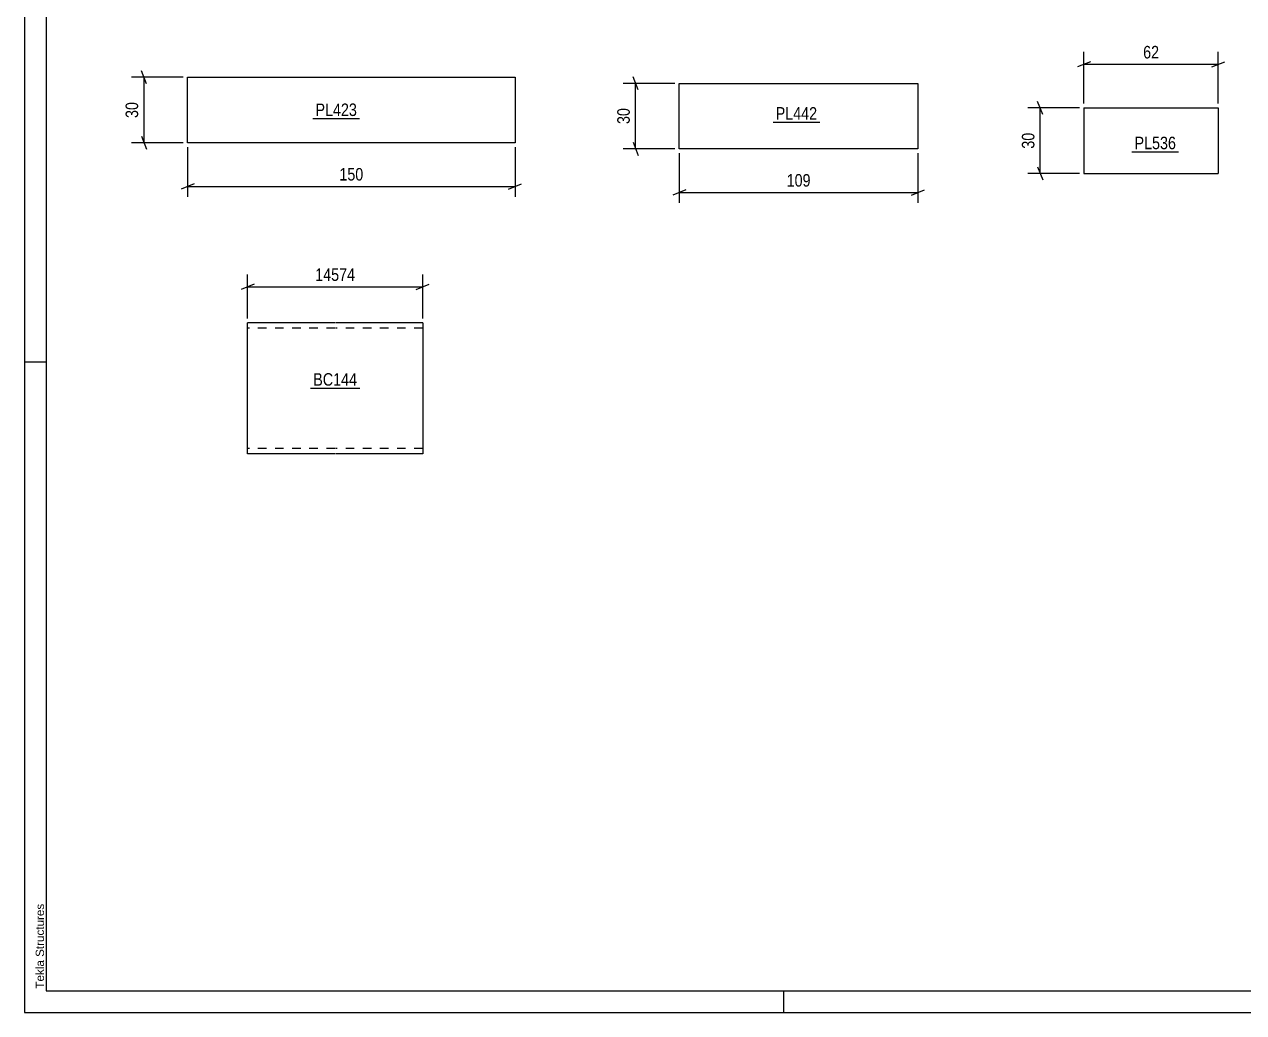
# Model space of a CAD drawing. Header units: millimetres. Extents: x 0 to 594, y 0 to 420.
# Drawn here: x 0 to 279.4, y 0 to 226.4 of the extents above; entities that cross this region are included whole.
import ezdxf

# ---------------------------------------------------------------- set-up
doc = ezdxf.new("R2010")
doc.units = ezdxf.units.MM
doc.linetypes.add('DXK_LINE_DOT2', pattern=[3.9198, 1.9599, -1.9599])
doc.styles.add('Arial', font='ARIAL.TTF', dxfattribs={"height": 0.2})
doc.styles.add('Arial Narrow', font='ARIALN.TTF', dxfattribs={"height": 0.2})

# ---------------------------------------------------------------- blocks, each defined once
blk = doc.blocks.new('Unknown-761555078-1135')
at = {"color": 5, "linetype": 'Continuous'}
for p, q in [((0, 420), (0, 0)), ((5, 415), (5, 5)), ((5, 149), (0, 149)), ((5, 5), (589, 5)), ((174, 0), (174, 5)), ((0, 0), (594, 0))]:
    blk.add_line(p, q, dxfattribs=at)
at = {"color": 174, "linetype": 'Continuous', "style": 'Arial'}
blk.add_text('Tekla Structures', height=1.9102, rotation=90, dxfattribs=at).set_placement((4.5, 5.5))
blk = doc.blocks.new('Part-761555078-8684 - 8683')
at = {"color": 2, "linetype": 'Continuous'}
for p, q in [((71.16, 158.03), (51.16, 158.03)), ((51.16, 130.43), (51.16, 158.03)), ((91.26, 158.03), (71.26, 158.03)), ((91.26, 158.03), (91.26, 128.03)), ((51.16, 128.03), (51.16, 130.43)), ((71.16, 128.03), (51.16, 128.03)), ((91.26, 128.03), (71.26, 128.03))]:
    blk.add_line(p, q, dxfattribs=at)
at = {"color": 7, "linetype": 'DXK_LINE_DOT2'}
for p, q in [((71.16, 156.83), (51.16, 156.83)), ((91.26, 156.83), (71.26, 156.83)), ((51.16, 128.21), (51.16, 130.43)), ((51.16, 129.23), (51.16, 129.32)), ((71.16, 129.23), (51.16, 129.23)), ((91.26, 129.23), (71.26, 129.23)), ((91.26, 129.23), (91.26, 129.32))]:
    blk.add_line(p, q, dxfattribs=at)
blk = doc.blocks.new('Part-761555078-8759 - 8758')
at = {"color": 2, "linetype": 'Continuous'}
for p, q in [((242.77, 207.25), (242.77, 192.25)), ((242.77, 207.25), (273.56, 207.25)), ((273.56, 207.25), (273.56, 192.25)), ((242.77, 192.25), (273.56, 192.25))]:
    blk.add_line(p, q, dxfattribs=at)
blk = doc.blocks.new('Part-761555078-8777 - 8776')
at = {"color": 2, "linetype": 'Continuous'}
for p, q in [((37.41, 199.28), (37.41, 214.28)), ((37.41, 214.28), (112.42, 214.28)), ((112.42, 214.28), (112.42, 199.28)), ((112.42, 199.28), (37.41, 199.28))]:
    blk.add_line(p, q, dxfattribs=at)
blk = doc.blocks.new('Part-761555078-8793 - 8792')
at = {"color": 2, "linetype": 'Continuous'}
for p, q in [((150.06, 197.89), (150.06, 212.89)), ((150.06, 212.89), (204.74, 212.89)), ((204.74, 212.89), (204.74, 197.89)), ((204.74, 197.89), (150.06, 197.89))]:
    blk.add_line(p, q, dxfattribs=at)
blk = doc.blocks.new('StraightDimension-761555078-9101 - 8683')
at = {"color": 7, "linetype": 'Continuous'}
for p, q in [((51.16, 159.03), (51.16, 169.13)), ((91.26, 159.03), (91.26, 169.13)), ((52.66, 166.88), (49.66, 165.68)), ((51.16, 166.28), (91.26, 166.28)), ((89.76, 165.68), (92.76, 166.88))]:
    blk.add_line(p, q, dxfattribs=at)
at = {"color": 0}
blk.add_wipeout([(76.38, 167.03), (76.38, 171.23), (66.04, 171.23), (66.04, 167.03)], dxfattribs=at)
at = {"color": 3, "style": 'Arial Narrow'}
blk.add_text('14574', height=2.863, dxfattribs=at).set_placement((66.64, 167.63))
blk = doc.blocks.new('StraightDimension-761555078-9205 - 8758')
at = {"color": 7, "linetype": 'Continuous'}
for p, q in [((241.77, 207.25), (229.92, 207.25)), ((233.37, 205.75), (232.17, 208.75)), ((232.77, 192.25), (232.77, 207.25)), ((232.17, 193.75), (233.37, 190.75)), ((241.77, 192.25), (229.92, 192.25))]:
    blk.add_line(p, q, dxfattribs=at)
at = {"color": 0}
blk.add_wipeout([(232.02, 202.18), (227.82, 202.18), (227.82, 197.32), (232.02, 197.32)], dxfattribs=at)
at = {"color": 3, "style": 'Arial Narrow'}
blk.add_text('30', height=2.863, rotation=90.0002, dxfattribs=at).set_placement((231.42, 197.92))
blk = doc.blocks.new('StraightDimension-761555078-9209 - 8758')
at = {"color": 7, "linetype": 'Continuous'}
for p, q in [((242.77, 208.25), (242.77, 220.1)), ((273.56, 208.25), (273.56, 220.1)), ((244.27, 217.85), (241.27, 216.65)), ((242.77, 217.25), (273.56, 217.25)), ((272.06, 216.65), (275.06, 217.85))]:
    blk.add_line(p, q, dxfattribs=at)
at = {"color": 0}
blk.add_wipeout([(260.59, 218), (260.59, 222.2), (255.74, 222.2), (255.74, 218)], dxfattribs=at)
at = {"color": 3, "style": 'Arial Narrow'}
blk.add_text('62', height=2.863, dxfattribs=at).set_placement((256.34, 218.6))
blk = doc.blocks.new('StraightDimension-761555078-9225 - 8776')
at = {"color": 7, "linetype": 'Continuous'}
for p, q in [((37.41, 198.28), (37.41, 186.88)), ((112.42, 198.28), (112.42, 186.88)), ((38.91, 189.88), (35.91, 188.68)), ((37.41, 189.28), (112.42, 189.28)), ((110.92, 188.68), (113.92, 189.88))]:
    blk.add_line(p, q, dxfattribs=at)
at = {"color": 0}
blk.add_wipeout([(78.26, 190.03), (78.26, 194.23), (71.57, 194.23), (71.57, 190.03)], dxfattribs=at)
at = {"color": 3, "style": 'Arial Narrow'}
blk.add_text('150', height=2.863, dxfattribs=at).set_placement((72.17, 190.63))
blk = doc.blocks.new('StraightDimension-761555078-9221 - 8776')
at = {"color": 7, "linetype": 'Continuous'}
for p, q in [((28.01, 212.78), (26.81, 215.78)), ((36.41, 214.28), (24.56, 214.28)), ((27.41, 199.28), (27.41, 214.28)), ((36.41, 199.28), (24.56, 199.28)), ((26.81, 200.78), (28.01, 197.78))]:
    blk.add_line(p, q, dxfattribs=at)
at = {"color": 0}
blk.add_wipeout([(26.66, 209.2), (22.46, 209.2), (22.46, 204.35), (26.66, 204.35)], dxfattribs=at)
at = {"color": 3, "style": 'Arial Narrow'}
blk.add_text('30', height=2.863, rotation=90.0002, dxfattribs=at).set_placement((26.06, 204.95))
blk = doc.blocks.new('StraightDimension-761555078-9229 - 8792')
at = {"color": 7, "linetype": 'Continuous'}
for p, q in [((149.06, 212.89), (137.21, 212.89)), ((140.66, 211.39), (139.46, 214.39)), ((140.06, 197.89), (140.06, 212.89)), ((139.46, 199.39), (140.66, 196.39)), ((149.06, 197.89), (137.21, 197.89))]:
    blk.add_line(p, q, dxfattribs=at)
at = {"color": 0}
blk.add_wipeout([(139.31, 207.82), (135.11, 207.82), (135.11, 202.97), (139.31, 202.97)], dxfattribs=at)
at = {"color": 3, "style": 'Arial Narrow'}
blk.add_text('30', height=2.863, rotation=90.0002, dxfattribs=at).set_placement((138.71, 203.57))
blk = doc.blocks.new('StraightDimension-761555078-9233 - 8792')
at = {"color": 7, "linetype": 'Continuous'}
for p, q in [((150.06, 196.89), (150.06, 185.49)), ((204.74, 196.89), (204.74, 185.49)), ((151.56, 188.49), (148.56, 187.29)), ((150.06, 187.89), (204.74, 187.89)), ((203.24, 187.29), (206.24, 188.49))]:
    blk.add_line(p, q, dxfattribs=at)
at = {"color": 0}
blk.add_wipeout([(180.74, 188.64), (180.74, 192.84), (174.06, 192.84), (174.06, 188.64)], dxfattribs=at)
at = {"color": 3, "style": 'Arial Narrow'}
blk.add_text('109', height=2.863, dxfattribs=at).set_placement((174.66, 189.24))
blk = doc.blocks.new('Mark-761555078-9274 - 8683')
at = {"color": 0}
blk.add_wipeout([(76.24, 143.63), (76.24, 146.63), (66.19, 146.63), (66.19, 143.63)], dxfattribs=at)
blk.add_wipeout([(76.24, 143.63), (76.24, 146.63), (66.19, 146.63), (66.19, 143.63)], dxfattribs=at)
at = {"color": 30, "linetype": 'Continuous'}
blk.add_line((65.59, 143.03), (76.84, 143.03), dxfattribs=at)
at = {"color": 3, "style": 'Arial Narrow'}
blk.add_text('BC144', height=2.863, dxfattribs=at).set_placement((66.19, 143.63))
blk = doc.blocks.new('Mark-761555078-9291 - 8758')
at = {"color": 0}
blk.add_wipeout([(263.88, 197.8), (263.88, 200.8), (254.37, 200.8), (254.37, 197.8)], dxfattribs=at)
blk.add_wipeout([(263.88, 197.8), (263.88, 200.8), (254.37, 200.8), (254.37, 197.8)], dxfattribs=at)
at = {"color": 30, "linetype": 'Continuous'}
blk.add_line((253.77, 197.2), (264.48, 197.2), dxfattribs=at)
at = {"color": 3, "style": 'Arial Narrow'}
blk.add_text('PL536', height=2.863, dxfattribs=at).set_placement((254.37, 197.8))
blk = doc.blocks.new('Mark-761555078-9297 - 8776')
at = {"color": 0}
blk.add_wipeout([(76.21, 205.41), (76.21, 208.41), (66.7, 208.41), (66.7, 205.41)], dxfattribs=at)
blk.add_wipeout([(76.21, 205.41), (76.21, 208.41), (66.7, 208.41), (66.7, 205.41)], dxfattribs=at)
at = {"color": 30, "linetype": 'Continuous'}
blk.add_line((66.1, 204.81), (76.81, 204.81), dxfattribs=at)
at = {"color": 3, "style": 'Arial Narrow'}
blk.add_text('PL423', height=2.863, dxfattribs=at).set_placement((66.7, 205.41))
blk = doc.blocks.new('Mark-761555078-9300 - 8792')
at = {"color": 0}
blk.add_wipeout([(181.66, 204.58), (181.66, 207.58), (172.15, 207.58), (172.15, 204.58)], dxfattribs=at)
blk.add_wipeout([(181.66, 204.58), (181.66, 207.58), (172.15, 207.58), (172.15, 204.58)], dxfattribs=at)
at = {"color": 30, "linetype": 'Continuous'}
blk.add_line((171.55, 203.98), (182.26, 203.98), dxfattribs=at)
at = {"color": 3, "style": 'Arial Narrow'}
blk.add_text('PL442', height=2.863, dxfattribs=at).set_placement((172.15, 204.58))

msp = doc.modelspace()

# ---------------------------------------------------------------- block references
for name in ['Unknown-761555078-1135', 'Part-761555078-8777 - 8776', 'Part-761555078-8793 - 8792', 'Part-761555078-8759 - 8758', 'Part-761555078-8684 - 8683']:
    msp.add_blockref(name, (0, 0))

# ---------------------------------------------------------------- next in the draw order: block references
for name in ['StraightDimension-761555078-9229 - 8792', 'Mark-761555078-9297 - 8776', 'Mark-761555078-9300 - 8792', 'StraightDimension-761555078-9205 - 8758', 'Mark-761555078-9291 - 8758', 'StraightDimension-761555078-9225 - 8776', 'StraightDimension-761555078-9101 - 8683', 'Mark-761555078-9274 - 8683']:
    msp.add_blockref(name, (0, 0))

# ---------------------------------------------------------------- next in the draw order: block references
for name in ['StraightDimension-761555078-9209 - 8758', 'StraightDimension-761555078-9221 - 8776', 'StraightDimension-761555078-9233 - 8792']:
    msp.add_blockref(name, (0, 0))

doc.saveas('drawing.dxf')
